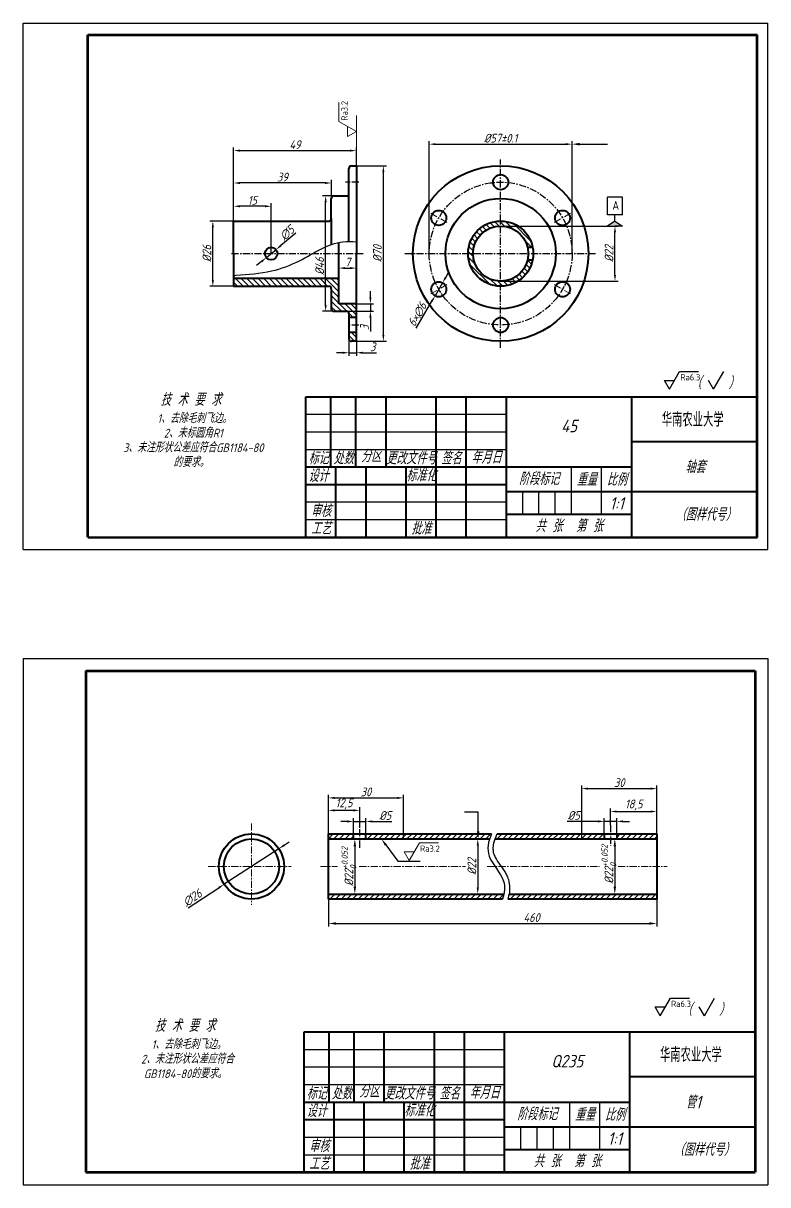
# Model space of a CAD drawing. Header units: millimetres. Extents: x 2231 to 3584, y 106 to 1044.
# Drawn here: x 3287.2 to 3584.2, y 105.6 to 569 of the extents above; entities that cross this region are included whole.
import ezdxf
from ezdxf import colors
from ezdxf.entities.mleader import LeaderData, LeaderLine
from ezdxf.math import Vec2, Vec3

# ---------------------------------------------------------------- set-up
doc = ezdxf.new("R2010")
doc.units = ezdxf.units.MM
doc.header["$LTSCALE"] = 0.3
doc.linetypes.add('CENTER', pattern=[50.8, 31.75, -6.35, 6.35, -6.35])
for name, color, linetype, lineweight in [('图形轮廓线', 7, 'Continuous', 40), ('图框线', 7, 'Continuous', 50), ('尺寸标注', 7, 'Continuous', 25), ('细实线', 7, 'Continuous', 25), ('细点画线', 7, 'CENTER', 25)]:
    doc.layers.add(name, color=color, linetype=linetype, lineweight=lineweight)
doc.styles.get("Standard").update_dxf_attribs({"font": 'gbeitc.shx', "bigfont": 'gbcbig.shx'})
doc.styles.add('数字样式', font='gbeitc.shx', dxfattribs={"height": 3.5, "bigfont": 'gbcbig.shx'})
doc.styles.add('文字样式', font='gbeitc.shx', dxfattribs={"bigfont": 'gbcbig.shx'})
doc.styles.add('样式 1', font='gbenor.shx', dxfattribs={"bigfont": 'gbcbig.shx'})
doc.dimstyles.new('ISO-25', dxfattribs={"dimtxt": 3.5, "dimasz": 2.5, "dimexe": 1.25, "dimexo": 0, "dimtad": 1, "dimtxsty": '数字样式', "dimcen": 2.5, "dimadec": 0, "dimazin": 0, "dimtfac": 1, "dimtmove": 0, "dimatfit": 3, "dimfxl": 1, "dimarcsym": 0})

# ---------------------------------------------------------------- blocks, each defined once
blk = doc.blocks.new('*D79')
at = {"layer": 'Defpoints', "color": 0, "lineweight": 15, "transparency": 16777216}
for p in [(3362.8, 490.05), (3371.07, 490.05), (3371.07, 464.05)]:
    blk.add_point(p, dxfattribs=at)
at = {"layer": '尺寸标注', "color": 0, "lineweight": -2, "transparency": 16777216}
for p, q in [((3371.07, 490.05), (3361.55, 490.05)), ((3362.8, 466.55), (3362.8, 487.55)), ((3371.07, 464.05), (3361.55, 464.05))]:
    blk.add_line(p, q, dxfattribs=at)
at = {"layer": '尺寸标注', "color": 0, "lineweight": 15, "transparency": 16777216}
for points in [[(3362.38, 487.55), (3363.22, 487.55), (3362.8, 490.05)], [(3362.38, 466.55), (3363.22, 466.55), (3362.8, 464.05)]]:
    blk.add_solid(points, dxfattribs=at)
at = {"layer": '尺寸标注', "color": 0, "transparency": 16777216, "insert": (3360.42, 477.05), "char_height": 3.5, "attachment_point": 5, "rotation": 90, "style": '数字样式'}
blk.add_mtext('%%C26', dxfattribs=at)
blk = doc.blocks.new('*D82')
at = {"layer": 'Defpoints', "color": 0, "lineweight": 15, "transparency": 16777216}
for p in [(3420.07, 518.14), (3420.07, 512.05), (3371.07, 490.67)]:
    blk.add_point(p, dxfattribs=at)
at = {"layer": '尺寸标注', "color": 0, "lineweight": -2, "transparency": 16777216}
for p, q in [((3371.07, 490.67), (3371.07, 519.39)), ((3420.07, 512.05), (3420.07, 519.39)), ((3373.57, 518.14), (3417.57, 518.14))]:
    blk.add_line(p, q, dxfattribs=at)
at = {"layer": '尺寸标注', "color": 0, "lineweight": 15, "transparency": 16777216}
for points in [[(3373.57, 518.55), (3373.57, 517.72), (3371.07, 518.14)], [(3417.57, 518.55), (3417.57, 517.72), (3420.07, 518.14)]]:
    blk.add_solid(points, dxfattribs=at)
at = {"layer": '尺寸标注', "color": 0, "transparency": 16777216, "insert": (3395.57, 520.51), "char_height": 3.5, "attachment_point": 5, "style": '数字样式'}
blk.add_mtext('49', dxfattribs=at)
blk = doc.blocks.new('*D80')
at = {"layer": 'Defpoints', "color": 0, "lineweight": 15, "transparency": 16777216}
for p in [(3371.07, 505.22), (3410.07, 499.05), (3371.07, 490.05)]:
    blk.add_point(p, dxfattribs=at)
at = {"layer": '尺寸标注', "color": 0, "lineweight": -2, "transparency": 16777216}
for p, q in [((3371.07, 490.05), (3371.07, 506.47)), ((3407.57, 505.22), (3373.57, 505.22)), ((3410.07, 499.05), (3410.07, 506.47))]:
    blk.add_line(p, q, dxfattribs=at)
at = {"layer": '尺寸标注', "color": 0, "lineweight": 15, "transparency": 16777216}
for points in [[(3373.57, 505.63), (3373.57, 504.8), (3371.07, 505.22)], [(3407.57, 505.63), (3407.57, 504.8), (3410.07, 505.22)]]:
    blk.add_solid(points, dxfattribs=at)
at = {"layer": '尺寸标注', "color": 0, "transparency": 16777216, "insert": (3390.57, 507.59), "char_height": 3.5, "attachment_point": 5, "style": '数字样式'}
blk.add_mtext('39', dxfattribs=at)
blk = doc.blocks.new('*U77')
at = {"layer": '图形轮廓线'}
blk.add_circle((0, 0), 3, dxfattribs=at)
blk = doc.blocks.new('*U78')
at = {"layer": '图形轮廓线', "color": 0, "linetype": 'ByBlock', "lineweight": -2, "transparency": 16777216}
for p, rotation in [((1945.18, 1619.51), 120), ((1973.68, 1619.51), 59.99999999999999), ((1930.93, 1594.83), 180), ((1945.18, 1570.15), 239.9999999999999), ((1973.68, 1570.15), 299.9999999999999)]:
    blk.add_blockref('*U77', p, dxfattribs=dict(at, rotation=rotation))
blk.add_blockref('*U77', (1987.93, 1594.83), dxfattribs=at)
blk = doc.blocks.new('*D83')
at = {"layer": 'Defpoints', "color": 0, "lineweight": 15, "transparency": 16777216}
for p in [(3420.07, 512.05), (3430.82, 512.05), (3420.07, 442.05)]:
    blk.add_point(p, dxfattribs=at)
at = {"layer": '尺寸标注', "color": 0, "lineweight": -2, "transparency": 16777216}
for p, q in [((3420.07, 512.05), (3432.07, 512.05)), ((3430.82, 444.55), (3430.82, 509.55)), ((3420.07, 442.05), (3432.07, 442.05))]:
    blk.add_line(p, q, dxfattribs=at)
at = {"layer": '尺寸标注', "color": 0, "lineweight": 15, "transparency": 16777216}
for points in [[(3430.41, 509.55), (3431.24, 509.55), (3430.82, 512.05)], [(3430.41, 444.55), (3431.24, 444.55), (3430.82, 442.05)]]:
    blk.add_solid(points, dxfattribs=at)
at = {"layer": '尺寸标注', "color": 0, "transparency": 16777216, "insert": (3428.45, 477.05), "char_height": 3.5, "attachment_point": 5, "rotation": 90, "style": '数字样式'}
blk.add_mtext('%%C70', dxfattribs=at)
blk = doc.blocks.new('*D84')
at = {"layer": 'Defpoints', "color": 0, "lineweight": 15, "transparency": 16777216}
for p in [(3407.8, 500.05), (3411.07, 500.05), (3411.07, 454.05)]:
    blk.add_point(p, dxfattribs=at)
at = {"layer": '尺寸标注', "color": 0, "lineweight": -2, "transparency": 16777216}
for p, q in [((3411.07, 500.05), (3406.55, 500.05)), ((3407.8, 456.55), (3407.8, 497.55)), ((3411.07, 454.05), (3406.55, 454.05))]:
    blk.add_line(p, q, dxfattribs=at)
at = {"layer": '尺寸标注', "color": 0, "lineweight": 15, "transparency": 16777216}
for points in [[(3407.38, 497.55), (3408.21, 497.55), (3407.8, 500.05)], [(3407.38, 456.55), (3408.21, 456.55), (3407.8, 454.05)]]:
    blk.add_solid(points, dxfattribs=at)
at = {"layer": '尺寸标注', "color": 0, "transparency": 16777216, "insert": (3405.42, 472.03), "char_height": 3.5, "attachment_point": 5, "rotation": 90, "style": '数字样式'}
blk.add_mtext('%%C46', dxfattribs=at)
blk = doc.blocks.new('*D85')
at = {"layer": 'Defpoints', "color": 0, "lineweight": 15, "transparency": 16777216}
for p in [(3454.44, 465.4), (3451.43, 460.2)]:
    blk.add_point(p, dxfattribs=at)
at = {"layer": '尺寸标注', "color": 0, "lineweight": -2, "transparency": 16777216}
for p, q in [((3455.69, 467.56), (3456.94, 469.73)), ((3454.44, 465.4), (3451.43, 460.2)), ((3443.96, 447.28), (3450.18, 458.04))]:
    blk.add_line(p, q, dxfattribs=at)
at = {"layer": '尺寸标注', "color": 0, "lineweight": 15, "transparency": 16777216}
for points in [[(3455.33, 467.77), (3456.05, 467.35), (3454.44, 465.4)], [(3449.82, 458.25), (3450.54, 457.83), (3451.43, 460.2)]]:
    blk.add_solid(points, dxfattribs=at)
at = {"layer": '尺寸标注', "color": 0, "transparency": 16777216, "insert": (3444.39, 452.77), "char_height": 3.5, "attachment_point": 5, "rotation": 59.9573, "style": '数字样式'}
blk.add_mtext('6×∅6', dxfattribs=at)
blk = doc.blocks.new('*D86')
at = {"layer": 'Defpoints', "color": 0, "lineweight": 15, "transparency": 16777216}
for p in [(3371.07, 495.93), (3371.07, 490.05), (3386.07, 477.05)]:
    blk.add_point(p, dxfattribs=at)
at = {"layer": '尺寸标注', "color": 0, "lineweight": -2, "transparency": 16777216}
for p, q in [((3371.07, 490.05), (3371.07, 497.18)), ((3383.57, 495.93), (3373.57, 495.93)), ((3386.07, 477.05), (3386.07, 497.18))]:
    blk.add_line(p, q, dxfattribs=at)
at = {"layer": '尺寸标注', "color": 0, "lineweight": 15, "transparency": 16777216}
for points in [[(3373.57, 496.35), (3373.57, 495.51), (3371.07, 495.93)], [(3383.57, 496.35), (3383.57, 495.51), (3386.07, 495.93)]]:
    blk.add_solid(points, dxfattribs=at)
at = {"layer": '尺寸标注', "color": 0, "transparency": 16777216, "insert": (3378.57, 498.31), "char_height": 3.5, "attachment_point": 5, "style": '数字样式'}
blk.add_mtext('15', dxfattribs=at)
blk = doc.blocks.new('*D87')
at = {"layer": 'Defpoints', "color": 0, "lineweight": 15, "transparency": 16777216}
for p in [(3388, 478.64), (3384.14, 475.46)]:
    blk.add_point(p, dxfattribs=at)
at = {"layer": '尺寸标注', "color": 0, "lineweight": -2, "transparency": 16777216}
for p, q in [((3395.97, 485.21), (3389.93, 480.23)), ((3384.14, 475.46), (3388, 478.64)), ((3382.21, 473.87), (3380.28, 472.28))]:
    blk.add_line(p, q, dxfattribs=at)
at = {"layer": '尺寸标注', "color": 0, "lineweight": 15, "transparency": 16777216}
for points in [[(3389.66, 480.55), (3390.19, 479.91), (3388, 478.64)], [(3381.94, 474.19), (3382.47, 473.55), (3384.14, 475.46)]]:
    blk.add_solid(points, dxfattribs=at)
at = {"layer": '尺寸标注', "color": 0, "transparency": 16777216, "insert": (3392.4, 485.35), "char_height": 3.5, "attachment_point": 5, "rotation": 39.4707, "style": '数字样式'}
blk.add_mtext('∅5', dxfattribs=at)
blk = doc.blocks.new('*D88')
at = {"layer": 'Defpoints', "color": 0, "lineweight": 15, "transparency": 16777216}
for p in [(3417.07, 443.05), (3420.07, 443.05), (3420.07, 437.49)]:
    blk.add_point(p, dxfattribs=at)
at = {"layer": '尺寸标注', "color": 0, "lineweight": -2, "transparency": 16777216}
for p, q in [((3417.07, 443.05), (3417.07, 436.24)), ((3420.07, 443.05), (3420.07, 436.24)), ((3414.57, 437.49), (3412.07, 437.49)), ((3417.07, 437.49), (3420.07, 437.49)), ((3422.57, 437.49), (3428.14, 437.49))]:
    blk.add_line(p, q, dxfattribs=at)
at = {"layer": '尺寸标注', "color": 0, "lineweight": 15, "transparency": 16777216}
for points in [[(3414.57, 437.91), (3414.57, 437.07), (3417.07, 437.49)], [(3422.57, 437.91), (3422.57, 437.07), (3420.07, 437.49)]]:
    blk.add_solid(points, dxfattribs=at)
at = {"layer": '尺寸标注', "color": 0, "transparency": 16777216, "insert": (3426.6, 439.86), "char_height": 3.5, "attachment_point": 5, "style": '数字样式'}
blk.add_mtext('3', dxfattribs=at)
blk = doc.blocks.new('*D81')
at = {"layer": 'Defpoints', "color": 0, "lineweight": 15, "transparency": 16777216}
for p in [(3420.07, 473.78), (3420.07, 471.26), (3413.07, 467.05)]:
    blk.add_point(p, dxfattribs=at)
at = {"layer": '尺寸标注', "color": 0, "lineweight": -2, "transparency": 16777216}
for p, q in [((3420.07, 473.78), (3420.07, 470.01)), ((3413.07, 467.05), (3413.07, 472.51)), ((3415.57, 471.26), (3417.57, 471.26))]:
    blk.add_line(p, q, dxfattribs=at)
at = {"layer": '尺寸标注', "color": 0, "lineweight": 15, "transparency": 16777216}
for points in [[(3415.57, 471.68), (3415.57, 470.84), (3413.07, 471.26)], [(3417.57, 471.68), (3417.57, 470.84), (3420.07, 471.26)]]:
    blk.add_solid(points, dxfattribs=at)
at = {"layer": '尺寸标注', "color": 0, "transparency": 16777216, "insert": (3416.57, 473.64), "char_height": 3.5, "attachment_point": 5, "style": '数字样式'}
blk.add_mtext('7', dxfattribs=at)
blk = doc.blocks.new('*D89')
at = {"layer": 'Defpoints', "color": 0, "lineweight": 15, "transparency": 16777216}
for p in [(3420.07, 457.05), (3416.07, 454.05), (3425.66, 454.05)]:
    blk.add_point(p, dxfattribs=at)
at = {"layer": '尺寸标注', "color": 0, "lineweight": -2, "transparency": 16777216}
for p, q in [((3425.66, 459.55), (3425.66, 462.05)), ((3420.07, 457.05), (3426.91, 457.05)), ((3425.66, 457.05), (3425.66, 454.05)), ((3416.07, 454.05), (3426.91, 454.05)), ((3425.66, 451.55), (3425.66, 445.98))]:
    blk.add_line(p, q, dxfattribs=at)
at = {"layer": '尺寸标注', "color": 0, "lineweight": 15, "transparency": 16777216}
for points in [[(3425.24, 459.55), (3426.07, 459.55), (3425.66, 457.05)], [(3425.24, 451.55), (3426.07, 451.55), (3425.66, 454.05)]]:
    blk.add_solid(points, dxfattribs=at)
at = {"layer": '尺寸标注', "color": 0, "transparency": 16777216, "insert": (3423.28, 447.51), "char_height": 3.5, "attachment_point": 5, "rotation": 90, "style": '数字样式'}
blk.add_mtext('3', dxfattribs=at)
blk = doc.blocks.new('*D113')
at = {"layer": 'Defpoints', "color": 0, "lineweight": 15, "transparency": 16777216}
for p in [(3477.61, 488.05), (3523.21, 488.05), (3477.61, 466.05)]:
    blk.add_point(p, dxfattribs=at)
at = {"layer": '尺寸标注', "color": 0, "lineweight": -2, "transparency": 16777216}
for p, q in [((3477.61, 488.05), (3524.46, 488.05)), ((3523.21, 468.55), (3523.21, 485.55)), ((3477.61, 466.05), (3524.46, 466.05))]:
    blk.add_line(p, q, dxfattribs=at)
at = {"layer": '尺寸标注', "color": 0, "lineweight": 15, "transparency": 16777216}
for points in [[(3522.8, 485.55), (3523.63, 485.55), (3523.21, 488.05)], [(3522.8, 468.55), (3523.63, 468.55), (3523.21, 466.05)]]:
    blk.add_solid(points, dxfattribs=at)
at = {"layer": '尺寸标注', "color": 0, "transparency": 16777216, "insert": (3520.84, 477.05), "char_height": 3.5, "attachment_point": 5, "rotation": 90, "style": '数字样式'}
blk.add_mtext('%%C22', dxfattribs=at)
blk = doc.blocks.new('*D114')
at = {"layer": 'Defpoints', "color": 0, "lineweight": 15, "transparency": 16777216}
for p in [(3506.11, 520.71), (3449.11, 477.05), (3506.11, 477.05)]:
    blk.add_point(p, dxfattribs=at)
at = {"layer": '尺寸标注', "color": 0, "lineweight": -2, "transparency": 16777216}
for p, q in [((3449.11, 477.05), (3449.11, 521.96)), ((3451.61, 520.71), (3503.61, 520.71)), ((3506.11, 477.05), (3506.11, 521.96))]:
    blk.add_line(p, q, dxfattribs=at)
at = {"layer": '尺寸标注', "color": 0, "lineweight": 15, "transparency": 16777216}
for points in [[(3451.61, 521.12), (3451.61, 520.29), (3449.11, 520.71)], [(3503.61, 521.12), (3503.61, 520.29), (3506.11, 520.71)]]:
    blk.add_solid(points, dxfattribs=at)
at = {"layer": '尺寸标注', "color": 0, "transparency": 16777216, "insert": (3477.61, 523.08), "char_height": 3.5, "attachment_point": 5, "style": '数字样式'}
blk.add_mtext('%%C57%%P0.1', dxfattribs=at)
blk = doc.blocks.new('*D125')
at = {"layer": 'Defpoints', "color": 0, "lineweight": 15, "transparency": 16777216}
for p in [(3389.11, 239.63), (3367.32, 225.44)]:
    blk.add_point(p, dxfattribs=at)
at = {"layer": '尺寸标注', "color": 0, "lineweight": -2, "transparency": 16777216}
for p, q in [((3391.21, 240.99), (3393.3, 242.36)), ((3389.11, 239.63), (3367.32, 225.44)), ((3352.93, 216.07), (3365.23, 224.08))]:
    blk.add_line(p, q, dxfattribs=at)
at = {"layer": '尺寸标注', "color": 0, "lineweight": 15, "transparency": 16777216}
for points in [[(3390.98, 241.34), (3391.44, 240.64), (3389.11, 239.63)], [(3365, 224.43), (3365.46, 223.73), (3367.32, 225.44)]]:
    blk.add_solid(points, dxfattribs=at)
at = {"layer": '尺寸标注', "color": 0, "transparency": 16777216, "insert": (3354.64, 220.02), "char_height": 3.5, "attachment_point": 5, "rotation": 33.0647, "style": '数字样式'}
blk.add_mtext('∅26', dxfattribs=at)
blk = doc.blocks.new('*D126')
at = {"layer": 'Defpoints', "color": 0, "lineweight": 15, "transparency": 16777216}
for p in [(3438.88, 259.89), (3408.88, 243.53), (3438.88, 243.53)]:
    blk.add_point(p, dxfattribs=at)
at = {"layer": '尺寸标注', "color": 0, "lineweight": -2, "transparency": 16777216}
for p, q in [((3408.88, 243.53), (3408.88, 261.14)), ((3411.38, 259.89), (3436.38, 259.89)), ((3438.88, 243.53), (3438.88, 261.14))]:
    blk.add_line(p, q, dxfattribs=at)
at = {"layer": '尺寸标注', "color": 0, "lineweight": 15, "transparency": 16777216}
for points in [[(3411.38, 260.31), (3411.38, 259.48), (3408.88, 259.89)], [(3436.38, 260.31), (3436.38, 259.48), (3438.88, 259.89)]]:
    blk.add_solid(points, dxfattribs=at)
at = {"layer": '尺寸标注', "color": 0, "transparency": 16777216, "insert": (3423.88, 262.27), "char_height": 3.5, "attachment_point": 5, "style": '数字样式'}
blk.add_mtext('30', dxfattribs=at)
blk = doc.blocks.new('*D127')
at = {"layer": 'Defpoints', "color": 0, "lineweight": 15, "transparency": 16777216}
for p in [(3539.95, 263.61), (3509.95, 243.53), (3539.95, 243.53)]:
    blk.add_point(p, dxfattribs=at)
at = {"layer": '尺寸标注', "color": 0, "lineweight": -2, "transparency": 16777216}
for p, q in [((3509.95, 243.53), (3509.95, 264.86)), ((3539.95, 243.53), (3539.95, 264.86)), ((3512.45, 263.61), (3537.45, 263.61))]:
    blk.add_line(p, q, dxfattribs=at)
at = {"layer": '尺寸标注', "color": 0, "lineweight": 15, "transparency": 16777216}
for points in [[(3512.45, 264.03), (3512.45, 263.19), (3509.95, 263.61)], [(3537.45, 264.03), (3537.45, 263.19), (3539.95, 263.61)]]:
    blk.add_solid(points, dxfattribs=at)
at = {"layer": '尺寸标注', "color": 0, "transparency": 16777216, "insert": (3524.95, 265.99), "char_height": 3.5, "attachment_point": 5, "style": '数字样式'}
blk.add_mtext('30', dxfattribs=at)
blk = doc.blocks.new('*D124')
at = {"layer": 'Defpoints', "color": 0, "lineweight": 15, "transparency": 16777216}
for p in [(3457.26, 243.53), (3457.26, 221.53), (3468.49, 221.53)]:
    blk.add_point(p, dxfattribs=at)
at = {"layer": '尺寸标注', "color": 0, "lineweight": -2, "transparency": 16777216}
for p, q in [((3457.26, 243.53), (3469.74, 243.53)), ((3468.49, 241.03), (3468.49, 224.03)), ((3457.26, 221.53), (3469.74, 221.53))]:
    blk.add_line(p, q, dxfattribs=at)
at = {"layer": '尺寸标注', "color": 0, "lineweight": 15, "transparency": 16777216}
for points in [[(3468.08, 241.03), (3468.91, 241.03), (3468.49, 243.53)], [(3468.08, 224.03), (3468.91, 224.03), (3468.49, 221.53)]]:
    blk.add_solid(points, dxfattribs=at)
at = {"layer": '尺寸标注', "color": 0, "transparency": 16777216, "insert": (3466.12, 232.53), "char_height": 3.5, "attachment_point": 5, "rotation": 90, "style": '数字样式'}
blk.add_mtext('%%C22', dxfattribs=at)
blk = doc.blocks.new('*D128')
at = {"layer": 'Defpoints', "color": 0, "lineweight": 15, "transparency": 16777216}
for p in [(3408.88, 254.91), (3421.38, 248.53), (3408.88, 245.53)]:
    blk.add_point(p, dxfattribs=at)
at = {"layer": '尺寸标注', "color": 0, "lineweight": -2, "transparency": 16777216}
for p, q in [((3408.88, 245.53), (3408.88, 256.16)), ((3418.88, 254.91), (3411.38, 254.91)), ((3421.38, 248.53), (3421.38, 256.16))]:
    blk.add_line(p, q, dxfattribs=at)
at = {"layer": '尺寸标注', "color": 0, "lineweight": 15, "transparency": 16777216}
for points in [[(3411.38, 255.33), (3411.38, 254.49), (3408.88, 254.91)], [(3418.88, 255.33), (3418.88, 254.49), (3421.38, 254.91)]]:
    blk.add_solid(points, dxfattribs=at)
at = {"layer": '尺寸标注', "color": 0, "transparency": 16777216, "insert": (3415.13, 257.5), "char_height": 3.5, "attachment_point": 5, "style": '数字样式'}
blk.add_mtext('12,5', dxfattribs=at)
blk = doc.blocks.new('*D129')
at = {"layer": 'Defpoints', "color": 0, "lineweight": 15, "transparency": 16777216}
for p in [(3539.95, 254.46), (3521.45, 249.07), (3539.95, 245.53)]:
    blk.add_point(p, dxfattribs=at)
at = {"layer": '尺寸标注', "color": 0, "lineweight": -2, "transparency": 16777216}
for p, q in [((3521.45, 249.07), (3521.45, 255.71)), ((3539.95, 245.53), (3539.95, 255.71)), ((3523.95, 254.46), (3537.45, 254.46))]:
    blk.add_line(p, q, dxfattribs=at)
at = {"layer": '尺寸标注', "color": 0, "lineweight": 15, "transparency": 16777216}
for points in [[(3523.95, 254.88), (3523.95, 254.04), (3521.45, 254.46)], [(3537.45, 254.88), (3537.45, 254.04), (3539.95, 254.46)]]:
    blk.add_solid(points, dxfattribs=at)
at = {"layer": '尺寸标注', "color": 0, "transparency": 16777216, "insert": (3530.7, 257.06), "char_height": 3.5, "attachment_point": 5, "style": '数字样式'}
blk.add_mtext('18,5', dxfattribs=at)
blk = doc.blocks.new('*D130')
at = {"layer": 'Defpoints', "color": 0, "lineweight": 15, "transparency": 16777216}
for p in [(3523.95, 250.53), (3518.95, 245.53), (3523.95, 245.53)]:
    blk.add_point(p, dxfattribs=at)
at = {"layer": '尺寸标注', "color": 0, "lineweight": -2, "transparency": 16777216}
for p, q in [((3516.45, 250.53), (3504.12, 250.53)), ((3518.95, 245.53), (3518.95, 251.78)), ((3523.95, 250.53), (3518.95, 250.53)), ((3523.95, 245.53), (3523.95, 251.78)), ((3526.45, 250.53), (3528.95, 250.53))]:
    blk.add_line(p, q, dxfattribs=at)
at = {"layer": '尺寸标注', "color": 0, "lineweight": 15, "transparency": 16777216}
for points in [[(3516.45, 250.95), (3516.45, 250.11), (3518.95, 250.53)], [(3526.45, 250.95), (3526.45, 250.11), (3523.95, 250.53)]]:
    blk.add_solid(points, dxfattribs=at)
at = {"layer": '尺寸标注', "color": 0, "transparency": 16777216, "insert": (3506.78, 252.91), "char_height": 3.5, "attachment_point": 5, "style": '数字样式'}
blk.add_mtext('%%C5', dxfattribs=at)
blk = doc.blocks.new('*D131')
at = {"layer": 'Defpoints', "color": 0, "lineweight": 15, "transparency": 16777216}
for p in [(3423.88, 250.5), (3418.88, 245.53), (3423.88, 245.53)]:
    blk.add_point(p, dxfattribs=at)
at = {"layer": '尺寸标注', "color": 0, "lineweight": -2, "transparency": 16777216}
for p, q in [((3416.38, 250.5), (3413.88, 250.5)), ((3418.88, 245.53), (3418.88, 251.75)), ((3418.88, 250.5), (3423.88, 250.5)), ((3423.88, 245.53), (3423.88, 251.75)), ((3426.38, 250.5), (3434.22, 250.5))]:
    blk.add_line(p, q, dxfattribs=at)
at = {"layer": '尺寸标注', "color": 0, "lineweight": 15, "transparency": 16777216}
for points in [[(3416.38, 250.92), (3416.38, 250.08), (3418.88, 250.5)], [(3426.38, 250.92), (3426.38, 250.08), (3423.88, 250.5)]]:
    blk.add_solid(points, dxfattribs=at)
at = {"layer": '尺寸标注', "color": 0, "transparency": 16777216, "insert": (3431.55, 252.88), "char_height": 3.5, "attachment_point": 5, "style": '数字样式'}
blk.add_mtext('%%C5', dxfattribs=at)
blk = doc.blocks.new('Ra3.2')
at = {"layer": '细实线', "lineweight": 15, "ltscale": 0.3}
for p, q in [((0, 0), (4.04, 7)), ((4.04, 7), (11.62, 7)), ((2.02, 3.5), (-2.02, 3.5)), ((-2.02, 3.5), (0, 0))]:
    blk.add_line(p, q, dxfattribs=at)
at = {"layer": '细实线', "lineweight": 15, "ltscale": 0.3, "style": '样式 1'}
blk.add_text('Ra3.2', height=2.5, dxfattribs=at).set_placement((4.35, 3.5))

msp = doc.modelspace()

# ---------------------------------------------------------------- hatches: boundary and pattern name
at = {"layer": '细实线'}
h = msp.add_hatch(dxfattribs=at)
h.set_pattern_fill('ANSI31', color=256, scale=0.5, angle=90)
h.set_pattern_definition([(135, (5072.4478, -1482.3782), (-1.122532, -1.122532), [])])
h.paths.add_polyline_path([(3464.61499, 477.04987), (3466.61499, 477.04987, -0.414213562), (3477.61499, 488.04987), (3477.61499, 490.04987, 0.414213562)])
h.paths.add_polyline_path([(3477.61499, 490.04987), (3477.61499, 488.04987, -0.348547257), (3488.32713, 479.54987), (3490.37234, 479.54987, 0.358605792)])
h.paths.add_polyline_path([(3477.61499, 466.04987), (3477.61499, 464.04987, 0.358605792), (3490.37234, 474.54987), (3488.32713, 474.54987, -0.348547257)])
h.paths.add_polyline_path([(3466.61499, 477.04987), (3464.61499, 477.04987, 0.414213562), (3477.61499, 464.04987), (3477.61499, 466.04987, -0.414213562)])
at = {"layer": '细实线', "ltscale": 0.3}
h = msp.add_hatch(color=256, dxfattribs=at)
h.dxf.hatch_style = 1
h.paths.add_polyline_path([(3520.21413, 488.04987), (3523.21413, 488.04987), (3526.21413, 488.04987), (3523.21413, 490.04987)])
at = {"layer": '细实线'}
h = msp.add_hatch(dxfattribs=at)
h.set_pattern_fill('ANSI31', color=256, scale=0.5, angle=90)
h.set_pattern_definition([(135, (3998.9994, -3004.561), (-1.122532, -1.122532), [])])
h.paths.add_polyline_path([(3409.06565, 464.04987, -0.414213562), (3410.06565, 463.04987), (3410.06565, 455.04987, 0.414213562), (3411.06565, 454.04987), (3416.06565, 454.04987, -0.414213562), (3417.06565, 453.04987), (3417.06565, 451.54987), (3420.06565, 451.54987), (3420.06565, 457.04987), (3413.06565, 457.04987), (3413.06565, 467.04987), (3371.06565, 467.04987), (3371.06565, 464.04987)])
h.paths.add_polyline_path([(3417.06565, 443.04987, 0.414213562), (3418.06565, 442.04987), (3420.06565, 442.04987), (3420.06565, 445.54987), (3417.06565, 445.54987)])
h = msp.add_hatch(dxfattribs=at)
h.set_pattern_fill('ANSI31', color=256, scale=0.5)
h.set_pattern_definition([(45, (3306.576, 121.0833), (-1.122532, 1.122532), [])])
h.paths.add_polyline_path([(3418.88362, 245.53447), (3408.88362, 245.53447), (3408.88362, 243.53447), (3418.88362, 243.53447)])
edge = h.paths.add_edge_path()
edge.add_spline(control_points=[(3473.20952, 243.53447), (3473.42364, 244.19696), (3473.6839, 244.86389), (3473.98203, 245.53447)], knot_values=[9.734276072, 9.734276072, 9.734276072, 9.734276072, 11.854784997, 11.854784997, 11.854784997, 11.854784997], degree=3, periodic=0)
edge.add_line((3473.98203, 245.53447), (3423.88362, 245.53447))
edge.add_line((3423.88362, 245.53447), (3423.88362, 243.53447))
edge.add_line((3423.88362, 243.53447), (3473.20952, 243.53447))
edge = h.paths.add_edge_path()
edge.add_spline(control_points=[(3478.37838, 219.53447), (3478.60136, 220.20635), (3478.78646, 220.87345), (3478.92334, 221.53447)], knot_values=[36.452013476, 36.452013476, 36.452013476, 36.452013476, 38.517902938, 38.517902938, 38.517902938, 38.517902938], degree=3, periodic=0)
edge.add_line((3478.92334, 221.53447), (3408.88362, 221.53447))
edge.add_line((3408.88362, 221.53447), (3408.88362, 219.53447))
edge.add_line((3408.88362, 219.53447), (3478.37838, 219.53447))
edge = h.paths.add_edge_path()
edge.add_line((3509.94529, 245.53447), (3476.18937, 245.53447))
edge.add_spline(control_points=[(3476.18937, 245.53447), (3476.13209, 245.41746), (3476.07609, 245.30085), (3475.75717, 244.6234), (3475.52406, 244.07252), (3475.32588, 243.53447)], knot_values=[8.809822688, 8.809822688, 8.809822688, 8.809822688, 9.205787779, 9.205787779, 11.118972525, 11.118972525, 11.118972525, 11.118972525], degree=3, periodic=0)
edge.add_line((3475.32588, 243.53447), (3509.94529, 243.53447))
edge.add_line((3509.94529, 243.53447), (3509.94529, 245.53447))
edge = h.paths.add_edge_path()
edge.add_line((3539.94529, 221.53447), (3480.96057, 221.53447))
edge.add_spline(control_points=[(3480.96057, 221.53447), (3480.91125, 221.26204), (3480.85481, 220.99076), (3480.69965, 220.3229), (3480.59354, 219.92756), (3480.47577, 219.53447)], knot_values=[36.080583354, 36.080583354, 36.080583354, 36.080583354, 36.827628928, 36.827628928, 37.928205081, 37.928205081, 37.928205081, 37.928205081], degree=3, periodic=0)
edge.add_line((3480.47577, 219.53447), (3539.94529, 219.53447))
edge.add_line((3539.94529, 219.53447), (3539.94529, 221.53447))
h.paths.add_polyline_path([(3539.94529, 245.53447), (3523.94529, 245.53447), (3523.94529, 243.53447), (3539.94529, 243.53447)])
h.paths.add_polyline_path([(3518.94529, 245.53447), (3509.94529, 245.53447), (3509.94529, 243.53447), (3518.94529, 243.53447)])

# ---------------------------------------------------------------- linework, layer by layer
at = {"layer": '图形轮廓线', "ltscale": 0.3}
for p, q in [((3417.06565, 481.87439), (3417.06565, 511.04987)), ((3418.06565, 512.04987), (3420.06565, 512.04987)), ((3420.06565, 512.04987), (3420.06565, 477.04987)), ((3410.06565, 491.04987), (3410.06565, 499.04987)), ((3411.06565, 500.04987), (3416.06565, 500.04987)), ((3371.06565, 477.04987), (3371.06565, 490.04987)), ((3371.06565, 490.04987), (3409.06565, 490.04987)), ((3410.06565, 491.04987), (3410.06565, 480.69493)), ((3413.06565, 457.04987), (3413.06565, 481.53784)), ((3488.32713, 479.54987), (3490.37234, 479.54987)), ((3371.06565, 477.04987), (3371.06565, 464.04987)), ((3420.06565, 442.04987), (3420.06565, 477.04987)), ((3488.32713, 474.54987), (3490.37234, 474.54987)), ((3413.06565, 467.04987), (3371.06565, 467.04987)), ((3371.06565, 464.04987), (3409.06565, 464.04987)), ((3410.06565, 463.04987), (3410.06565, 455.04987)), ((3420.06565, 457.04987), (3413.06565, 457.04987)), ((3411.06565, 454.04987), (3416.06565, 454.04987)), ((3417.06565, 453.04987), (3417.06565, 443.04987)), ((3420.06565, 451.54987), (3417.06565, 451.54987)), ((3420.06565, 445.54987), (3417.06565, 445.54987)), ((3420.06565, 442.04987), (3418.06565, 442.04987)), ((3399.898, 363.95541), (3399.898, 419.95541)), ((3399.898, 419.95541), (3579.898, 419.95541)), ((3409.898, 391.95541), (3409.898, 419.95541)), ((3419.898, 391.95541), (3419.898, 419.95541)), ((3431.898, 391.95541), (3431.898, 419.95541)), ((3451.898, 363.95541), (3451.898, 419.95541)), ((3463.898, 363.95541), (3463.898, 419.95541)), ((3479.898, 363.95541), (3479.898, 419.95541)), ((3529.898, 363.95541), (3529.898, 419.95541)), ((3579.898, 401.95541), (3529.898, 401.95541)), ((3399.898, 391.95541), (3529.898, 391.95541)), ((3411.898, 363.95541), (3411.898, 391.95541)), ((3423.898, 363.95541), (3423.898, 391.95541)), ((3439.898, 363.95541), (3439.898, 391.95541)), ((3399.898, 384.95541), (3479.898, 384.95541)), ((3579.898, 381.95541), (3479.898, 381.95541)), ((3529.898, 372.95541), (3479.898, 372.95541)), ((3408.88362, 219.53447), (3408.88362, 245.53447)), ((3408.88362, 245.53447), (3473.98203, 245.53447)), ((3408.88362, 243.53447), (3473.20952, 243.53447)), ((3408.88362, 243.53447), (3420.68972, 243.53447)), ((3418.88362, 243.53447), (3418.88362, 245.53447)), ((3423.88362, 243.53447), (3423.88362, 245.53447)), ((3475.32588, 243.53447), (3539.94529, 243.53447)), ((3476.18937, 245.53447), (3539.94529, 245.53447)), ((3509.94529, 243.53447), (3524.39992, 243.53447)), ((3518.94529, 245.53447), (3518.94529, 243.53447)), ((3523.94529, 245.53447), (3523.94529, 243.53447)), ((3539.94529, 245.53447), (3539.94529, 219.53447)), ((3408.88362, 221.53447), (3478.92334, 221.53447)), ((3408.88362, 221.53447), (3420.68972, 221.53447)), ((3478.37838, 219.53447), (3408.88362, 219.53447)), ((3539.94529, 219.53447), (3480.47577, 219.53447)), ((3480.96057, 221.53447), (3539.94529, 221.53447)), ((3509.94529, 221.53447), (3524.39992, 221.53447)), ((3399.16523, 110.5539), (3399.16523, 166.5539)), ((3399.16523, 166.5539), (3579.16523, 166.5539)), ((3409.16523, 138.5539), (3409.16523, 166.5539)), ((3419.16523, 138.5539), (3419.16523, 166.5539)), ((3431.16523, 138.5539), (3431.16523, 166.5539)), ((3451.16523, 110.5539), (3451.16523, 166.5539)), ((3463.16523, 110.5539), (3463.16523, 166.5539)), ((3479.16523, 110.5539), (3479.16523, 166.5539)), ((3529.16523, 110.5539), (3529.16523, 166.5539)), ((3579.16523, 148.5539), (3529.16523, 148.5539)), ((3399.16523, 138.5539), (3529.16523, 138.5539)), ((3411.16523, 110.5539), (3411.16523, 138.5539)), ((3423.16523, 110.5539), (3423.16523, 138.5539)), ((3439.16523, 110.5539), (3439.16523, 138.5539)), ((3399.16523, 131.5539), (3479.16523, 131.5539)), ((3579.16523, 128.5539), (3479.16523, 128.5539)), ((3529.16523, 119.5539), (3479.16523, 119.5539))]:
    msp.add_line(p, q, dxfattribs=at)
for centre, radius in [((3477.61499, 477.04987), 35), ((3477.61499, 477.04987), 22), ((3477.61499, 477.04987), 13), ((3477.61499, 477.04987), 11), ((3386.06565, 477.04987), 2.5), ((3378.21963, 232.53447), 13), ((3378.21963, 232.53447), 11)]:
    msp.add_circle(centre, radius, dxfattribs=at)
for centre, start, end in [((3418.06565, 511.04987), 90, 180), ((3416.06565, 501.04987), 270, 0), ((3411.06565, 499.04987), 90, 180), ((3409.06565, 491.04987), 270, 0), ((3409.06565, 463.04987), 0, 90), ((3411.06565, 455.04987), 180, 270), ((3416.06565, 453.04987), 0, 90), ((3418.06565, 443.04987), 180, 270)]:
    msp.add_arc(centre, 1, start, end, dxfattribs=at)
at = {"layer": '图框线', "ltscale": 0.3}
for p, q in [((3312.898, 363.95504), (3312.898, 564.38606)), ((3312.898, 564.38606), (3579.898, 564.38606)), ((3579.898, 363.81834), (3579.898, 564.38606)), ((3312.898, 363.95504), (3579.898, 363.81834)), ((3312.16523, 310.5539), (3579.16523, 310.5539)), ((3312.16523, 310.5539), (3312.16523, 110.5539)), ((3579.16523, 310.5539), (3579.16523, 110.5539)), ((3312.16523, 110.5539), (3579.16523, 110.5539))]:
    msp.add_line(p, q, dxfattribs=at)
at = {"layer": '尺寸标注', "ltscale": 0.3}
for p, q in [((3287.16523, 358.95541), (3287.16523, 568.95541)), ((3287.16523, 568.95541), (3584.16523, 568.95541)), ((3584.16523, 358.95541), (3584.16523, 568.95541)), ((3287.16523, 358.95541), (3584.16523, 358.95541)), ((3287.16523, 315.5539), (3584.16523, 315.5539)), ((3287.16523, 315.5539), (3287.16523, 105.5539)), ((3584.16523, 315.5539), (3584.16523, 105.5539)), ((3287.16523, 105.5539), (3584.16523, 105.5539))]:
    msp.add_line(p, q, dxfattribs=at)
at = {"layer": '尺寸标注'}
for p, q in [((3509.94529, 243.53447), (3509.94529, 248.36426)), ((3419.43972, 240.53447), (3419.43972, 224.53447)), ((3523.14992, 240.53447), (3523.14992, 224.53447)), ((3408.88362, 219.53447), (3408.88362, 208.54933)), ((3539.94529, 219.53447), (3539.94529, 208.54933)), ((3411.88362, 209.79933), (3536.94529, 209.79933))]:
    msp.add_line(p, q, dxfattribs=at)
for points in [[(3418.93972, 240.53447), (3419.93972, 240.53447), (3419.43972, 243.53447)], [(3522.64992, 240.53447), (3523.64992, 240.53447), (3523.14992, 243.53447)], [(3418.93972, 224.53447), (3419.93972, 224.53447), (3419.43972, 221.53447)], [(3522.64992, 224.53447), (3523.64992, 224.53447), (3523.14992, 221.53447)], [(3411.88362, 210.29933), (3411.88362, 209.29933), (3408.88362, 209.79933)], [(3536.94529, 210.29933), (3536.94529, 209.29933), (3539.94529, 209.79933)]]:
    msp.add_solid(points, dxfattribs=at)
at = {"layer": '细实线', "lineweight": 15, "ltscale": 0.3}
msp.add_line((3420.06565, 519.38584), (3420.06565, 532.1679), dxfattribs=at)
at = {"layer": '细实线', "ltscale": 0.3}
for p, q in [((3520.21413, 492.54987), (3520.21413, 499.54987)), ((3526.21413, 499.54987), (3520.21413, 499.54987)), ((3526.21413, 492.54987), (3526.21413, 499.54987)), ((3526.21413, 492.54987), (3520.21413, 492.54987)), ((3523.21413, 490.04987), (3523.21413, 492.54987)), ((3523.21413, 490.04987), (3520.21413, 488.04987)), ((3520.21413, 488.04987), (3523.21413, 488.04987)), ((3523.21413, 490.04987), (3526.21413, 488.04987)), ((3526.21413, 488.04987), (3523.21413, 488.04987))]:
    msp.add_line(p, q, dxfattribs=at)
at = {"layer": '细实线'}
for p, q in [((3542.94293, 426.46138), (3546.98438, 426.46138)), ((3544.96366, 422.96138), (3542.94293, 426.46138)), ((3544.96366, 422.96138), (3549.00511, 429.96138)), ((3549.00511, 429.96138), (3556.59374, 429.96138)), ((3562.56664, 422.96138), (3560.54591, 426.46138)), ((3562.56664, 422.96138), (3566.60809, 429.96138)), ((3399.898, 412.95541), (3479.898, 412.95541)), ((3399.898, 405.95541), (3479.898, 405.95541)), ((3399.898, 398.95541), (3479.898, 398.95541)), ((3505.898, 372.95541), (3505.898, 391.95541)), ((3517.898, 372.95541), (3517.898, 391.95541)), ((3486.398, 372.95541), (3486.398, 381.95541)), ((3492.898, 372.95541), (3492.898, 381.95541)), ((3499.398, 372.95541), (3499.398, 381.95541)), ((3399.898, 377.95541), (3479.898, 377.95541)), ((3399.898, 370.95541), (3479.898, 370.95541)), ((3539.25704, 176.4867), (3543.29849, 176.4867)), ((3541.27777, 172.9867), (3539.25704, 176.4867)), ((3541.27777, 172.9867), (3545.31922, 179.9867)), ((3545.31922, 179.9867), (3552.90785, 179.9867)), ((3558.88075, 172.9867), (3556.86002, 176.4867)), ((3558.88075, 172.9867), (3562.9222, 179.9867)), ((3399.16523, 159.5539), (3479.16523, 159.5539)), ((3399.16523, 152.5539), (3479.16523, 152.5539)), ((3399.16523, 145.5539), (3479.16523, 145.5539)), ((3505.16523, 119.5539), (3505.16523, 138.5539)), ((3517.16523, 119.5539), (3517.16523, 138.5539)), ((3485.66523, 119.5539), (3485.66523, 128.5539)), ((3492.16523, 119.5539), (3492.16523, 128.5539)), ((3498.66523, 119.5539), (3498.66523, 128.5539)), ((3399.16523, 124.5539), (3479.16523, 124.5539)), ((3399.16523, 117.5539), (3479.16523, 117.5539))]:
    msp.add_line(p, q, dxfattribs=at)
at = {"layer": '细实线', "ltscale": 0.3}
msp.add_lwpolyline([(3509.11499, 520.70571), (3520.24695, 520.70571)], dxfattribs=at)
at = {"layer": '细实线'}
for points, knots in [([(3371.06565, 468.34071), (3371.39898, 468.36412), (3371.73231, 468.38753), (3372.06565, 468.41094), (3376.84983, 468.74695), (3385.57551, 469.35979), (3399.6849, 474.5687), (3410.05109, 482.29095), (3418.25753, 481.87832), (3420.06565, 481.78741)], [-0.995528256, -0.995528256, -0.995528256, -0.995528256, 0, 0, 0, 14.288378245, 26.059964574, 45.045607854, 50.410820751, 50.410820751, 50.410820751, 50.410820751]), ([(3473.98203, 245.53447), (3472.61064, 242.4499), (3471.37408, 235.92398), (3479.96796, 228.03859), (3479.20059, 222.01197), (3478.37838, 219.53447)], [9.734276072, 9.734276072, 9.734276072, 9.734276072, 19.488334927, 30.900112049, 38.517902938, 38.517902938, 38.517902938, 38.517902938]), ([(3476.18937, 245.53447), (3476.13209, 245.41746), (3476.07609, 245.30085), (3475.46833, 244.00982), (3475.05158, 242.88057), (3474.61146, 240.97671), (3474.5236, 240.1786), (3474.56605, 238.8771), (3474.64041, 238.354), (3474.85946, 237.53182), (3474.96217, 237.23224), (3475.22698, 236.60376), (3475.38809, 236.27677), (3476.05815, 235.05882), (3476.71094, 234.11265), (3478.10683, 232.12088), (3478.84952, 231.07507), (3479.78824, 229.43417), (3480.05927, 228.90888), (3480.4411, 228.01984), (3480.57344, 227.67121), (3481.03733, 226.21301), (3481.1902, 225.09275), (3481.19066, 222.88252), (3481.04093, 221.79188), (3480.69965, 220.3229), (3480.59354, 219.92756), (3480.47577, 219.53447)], [8.809822688, 8.809822688, 8.809822688, 8.809822688, 9.205787779, 9.205787779, 13.210388738, 13.210388738, 16.388476741, 16.388476741, 18.656423571, 18.656423571, 20.000472388, 20.000472388, 21.344521205, 21.344521205, 24.854463806, 24.854463806, 28.364406408, 28.364406408, 29.933096539, 29.933096539, 30.901019449, 30.901019449, 33.864324189, 33.864324189, 36.827628928, 36.827628928, 37.928205081, 37.928205081, 37.928205081, 37.928205081])]:
    msp.add_open_spline(points, degree=3, knots=knots, dxfattribs=at)
at = {"layer": '细实线', "ltscale": 0.3}
msp.add_solid([(3509.11499, 520.20571), (3506.11499, 520.70571), (3509.11499, 521.20571)], dxfattribs=at)
at = {"layer": '细点画线', "ltscale": 0.3}
for p, q in [((3477.61499, 439.44799), (3477.61499, 514.65176)), ((3421.04513, 505.54987), (3415.71591, 505.54987)), ((3370.23714, 477.04987), (3422.83221, 477.04987)), ((3439.45246, 477.04987), (3515.77751, 477.04987)), ((3421.04513, 448.54987), (3416.58049, 448.54987)), ((3421.38362, 240.00172), (3421.38362, 248.53249)), ((3521.44529, 249.06556), (3521.44529, 240.91707))]:
    msp.add_line(p, q, dxfattribs=at)
at = {"layer": '细点画线', "lineweight": 15, "ltscale": 0.3}
for p, q in [((3456.17108, 489.43052), (3449.73245, 493.14787)), ((3499.05889, 489.43052), (3505.49752, 493.14787)), ((3456.17108, 464.66923), (3449.73245, 460.95188)), ((3499.05889, 464.66923), (3505.49752, 460.95188)), ((3378.21963, 249.68251), (3378.21963, 217.17329)), ((3360.99736, 232.53447), (3394.0343, 232.53447)), ((3405.75296, 232.53447), (3412.55361, 232.53447)), ((3421.21567, 232.53447), (3463.53755, 232.53447)), ((3472.1996, 232.53447), (3517.0578, 232.53447)), ((3524.47579, 232.53447), (3544.02688, 232.53447))]:
    msp.add_line(p, q, dxfattribs=at)
at = {"layer": '细点画线', "ltscale": 0.3}
msp.add_circle((3477.61499, 477.04987), 28.5, dxfattribs=at)

# ---------------------------------------------------------------- block references
at = {"layer": '图形轮廓线', "ltscale": 0.3, "rotation": 90}
msp.add_blockref('*U78', (5072.44778, -1482.37816), dxfattribs=at)
at = {"layer": '细实线', "lineweight": 15, "ltscale": 0.3, "rotation": 90}
msp.add_blockref('Ra3.2', (3420.06565, 525.77687), dxfattribs=at)
at = {"layer": '细实线', "lineweight": 15, "ltscale": 0.3}
msp.add_blockref('Ra3.2', (3441.15602, 234.91503), dxfattribs=at)

# ---------------------------------------------------------------- texts
at = {"char_height": 5, "attachment_point": 5}
for s, insert, width in [('（    ）', (3563.01113, 425.45653), 50.625), ('45', (3504.898, 408.2624), 50), ('分区', (3425.898, 396.31755), 16), ('更改文件号', (3441.898, 395.45541), 20), ('年月日', (3471.898, 395.76791), 16), ('标记', (3404.898, 395.45541), 10), ('处数', (3414.898, 395.45541), 10), ('签名', (3457.898, 395.45541), 12), ('设计', (3404.898, 388.45541), 10), ('标准化', (3445.898, 388.69668), 12), ('阶段标记', (3492.898, 387.20541), 26), ('重量', (3511.898, 386.95541), 12), ('比例', (3523.898, 386.95541), 12), ('审核', (3405.898, 374.45541), 12), ('1:1', (3523.898, 377.37515), 12), ('（图样代号）', (3559.39003, 372.95541), 42.2659332), ('共 张  第 张', (3504.898, 368.45541), 50), ('工艺', (3405.898, 367.45541), 12), ('批准', (3445.898, 367.45541), 12), ('（    ）', (3559.32524, 175.48184), 50.625), ('Q235', (3504.16523, 154.86089), 50), ('标记', (3404.16523, 142.0539), 10), ('处数', (3414.16523, 142.0539), 10), ('分区', (3425.16523, 142.91603), 16), ('更改文件号', (3441.16523, 142.0539), 20), ('签名', (3457.16523, 142.0539), 12), ('年月日', (3471.16523, 142.3664), 16), ('管1', (3554.47773, 138.5539), 50.625), ('设计', (3404.16523, 135.0539), 10), ('标准化', (3445.16523, 135.29517), 12), ('阶段标记', (3492.16523, 133.8039), 26), ('重量', (3511.16523, 133.5539), 12), ('比例', (3523.16523, 133.5539), 12), ('1:1', (3523.16523, 123.97364), 12), ('审核', (3405.16523, 121.0539), 12), ('（图样代号）', (3558.65726, 119.5539), 42.2659332), ('工艺', (3405.16523, 114.0539), 12), ('批准', (3445.16523, 114.0539), 12), ('共 张  第 张', (3504.16523, 115.0539), 50)]:
    msp.add_mtext(s, dxfattribs=dict(at, insert=insert, width=width))
at = {"char_height": 5, "attachment_point": 5, "style": '文字样式'}
for s, insert, width in [('技 术 要 求\\P {\\H0.7x;1、去除毛刺飞边。\\P 2、未标圆角R1\\P 3、未注形状公差应符合GB1184-80的要求。}', (3354.04733, 406.63836), 58.694208), ('轴套', (3555.2105, 391.95541), 50.625), ('技 术 要 求\\P {\\H0.7x;1、去除毛刺飞边。\\P 2、未注形状公差应符合GB1184-80的要求。}', (3351.73758, 159.81351), 56.9644855)]:
    msp.add_mtext(s, dxfattribs=dict(at, insert=insert, width=width))
at = {"char_height": 5.712, "attachment_point": 1, "style": '样式 1'}
for insert in [(3541.90051, 413.68964), (3541.16774, 160.28812)]:
    msp.add_mtext('华南农业大学', dxfattribs=dict(at, insert=insert))
at = {"layer": '尺寸标注', "char_height": 3.5, "attachment_point": 5, "rotation": 90, "style": '数字样式'}
for insert in [(3520.77492, 233.44499), (3417.06472, 232.53447)]:
    msp.add_mtext('\\A1;%%C{\\H1x;22\\H0.7x;\\S+0.052^ 0;}', dxfattribs=dict(at, insert=insert))
at = {"layer": '尺寸标注', "insert": (3489.94529, 212.17433), "char_height": 3.5, "attachment_point": 5, "style": '数字样式'}
msp.add_mtext('460', dxfattribs=at)
at = {"layer": '细实线', "ltscale": 0.3, "style": '样式 1'}
msp.add_text('A', height=3.5, dxfattribs=at).set_placement((3522.18649, 494.55395))
at = {"layer": '细实线', "style": '样式 1'}
for p in [(3549.32078, 426.46138), (3545.63489, 176.4867)]:
    msp.add_text('Ra6.3', height=2.5, dxfattribs=at).set_placement(p)

# ---------------------------------------------------------------- dimensions: what is measured, and where the dimension line sits
at = {"layer": '尺寸标注'}
for base, p1, p2, angle, text, picture, middle in [((3506.11499, 520.70571), (3449.11499, 477.04987), (3506.11499, 477.04987), 180, '%%C<>%%P0.1', '*D114', (3477.61499, 520.70571)), ((3407.79738, 500.04987), (3411.06565, 454.04987), (3411.06565, 500.04987), 90, '%%C<>', '*D84', (3407.79738, 472.03472)), ((3362.79959, 490.04987), (3371.06565, 464.04987), (3371.06565, 490.04987), 90, '%%C<>', '*D79', (3362.79959, 477.04987)), ((3468.49357, 221.53447), (3457.26424, 243.53447), (3457.26424, 221.53447), 90, '%%C<>', '*D124', (3468.49357, 232.53447))]:
    dim = msp.add_linear_dim(base=base, p1=p1, p2=p2, angle=angle, text=text, dimstyle='ISO-25', dxfattribs=at)
    dim.commit()
    dim.dimension.update_dxf_attribs({"geometry": picture, "text_midpoint": middle, "dimtype": 160})
for base, p1, p2, angle, picture, middle in [((3420.06565, 518.13584), (3371.06565, 490.67487), (3420.06565, 512.04987), 180, '*D82', (3395.56565, 520.51084)), ((3371.06565, 505.21691), (3410.06565, 499.04987), (3371.06565, 490.04987), 180, '*D80', (3390.56565, 507.59191)), ((3425.6565, 454.04987), (3420.06565, 457.04987), (3416.06565, 454.04987), 90, '*D89', (3423.2815, 447.51342)), ((3420.06565, 437.48996), (3417.06565, 443.04987), (3420.06565, 443.04987), 180, '*D88', (3426.60211, 439.86496))]:
    dim = msp.add_linear_dim(base=base, p1=p1, p2=p2, angle=angle, dimstyle='ISO-25', dxfattribs=at)
    dim.commit()
    dim.dimension.update_dxf_attribs({"geometry": picture, "text_midpoint": middle})
for base, p1, p2, text, picture, middle in [((3430.82345, 512.04987), (3420.06565, 442.04987), (3420.06565, 512.04987), '%%C<>', '*D83', (3428.44845, 477.04987)), ((3523.21413, 488.04987), (3477.61499, 466.04987), (3477.61499, 488.04987), '%%C22', '*D113', (3520.83913, 477.04987))]:
    dim = msp.add_linear_dim(base=base, p1=p1, p2=p2, angle=90, text=text, dimstyle='ISO-25', dxfattribs=at)
    dim.commit()
    dim.dimension.update_dxf_attribs({"geometry": picture, "text_midpoint": middle})
for base, p1, p2, picture, middle in [((3371.06565, 495.9313), (3386.06565, 477.04987), (3371.06565, 490.04987), '*D86', (3378.56565, 495.9313)), ((3420.06565, 471.26071), (3413.06565, 467.04987), (3420.06565, 473.78492), '*D81', (3416.56565, 471.26071))]:
    dim = msp.add_linear_dim(base=base, p1=p1, p2=p2, angle=180, dimstyle='ISO-25', dxfattribs=at)
    dim.commit()
    dim.dimension.update_dxf_attribs({"geometry": picture, "text_midpoint": middle, "dimtype": 160})
dim = msp.add_diameter_dim_2p(p1=(3384.13577, 475.46067), p2=(3387.99552, 478.63908), dimstyle='ISO-25', dxfattribs=at)
dim.commit()
dim.dimension.update_dxf_attribs({"geometry": '*D87', "text_midpoint": (3392.40406, 485.34604)})
dim = msp.add_diameter_dim_2p(p1=(3454.4352, 465.39683), p2=(3451.43132, 460.20292), text='6×<>', dimstyle='ISO-25', dxfattribs=at)
dim.commit()
dim.dimension.update_dxf_attribs({"geometry": '*D85', "text_midpoint": (3444.38827, 452.76885)})
for base, p1, p2, picture, middle in [((3438.88362, 259.89438), (3408.88362, 243.53447), (3438.88362, 243.53447), '*D126', (3423.88362, 259.89438)), ((3539.94529, 263.61144), (3509.94529, 243.53447), (3539.94529, 243.53447), '*D127', (3524.94529, 263.61144)), ((3408.88362, 254.91094), (3421.38362, 248.53249), (3408.88362, 245.53447), '*D128', (3415.13362, 254.91094))]:
    dim = msp.add_linear_dim(base=base, p1=p1, p2=p2, dimstyle='ISO-25', dxfattribs=at)
    dim.commit()
    dim.dimension.update_dxf_attribs({"geometry": picture, "text_midpoint": middle, "dimtype": 160})
dim = msp.add_linear_dim(base=(3423.88362, 250.50084), p1=(3418.88362, 245.53447), p2=(3423.88362, 245.53447), text='%%C<>', dimstyle='ISO-25', dxfattribs=at)
dim.commit()
dim.dimension.update_dxf_attribs({"geometry": '*D131', "text_midpoint": (3431.55029, 252.87584)})
dim = msp.add_linear_dim(base=(3523.94529, 250.53131), p1=(3518.94529, 245.53447), p2=(3523.94529, 245.53447), text='%%C<>', dimstyle='ISO-25', dxfattribs=at)
dim.commit()
dim.dimension.update_dxf_attribs({"geometry": '*D130', "text_midpoint": (3506.78281, 250.53131), "dimtype": 160})
dim = msp.add_linear_dim(base=(3539.94529, 254.46143), p1=(3521.44529, 249.06556), p2=(3539.94529, 245.53447), dimstyle='ISO-25', dxfattribs=at)
dim.commit()
dim.dimension.update_dxf_attribs({"geometry": '*D129', "text_midpoint": (3530.69529, 257.05518)})
dim = msp.add_diameter_dim_2p(p1=(3389.11434, 239.62708), p2=(3367.32491, 225.44186), dimstyle='ISO-25', dxfattribs=at)
dim.commit()
dim.dimension.update_dxf_attribs({"geometry": '*D125', "text_midpoint": (3355.9316, 218.02466), "dimtype": 163})

# ---------------------------------------------------------------- leaders
at = {"layer": '细实线', "ltscale": 0.3}
ml = msp.add_multileader_mtext('Standard', dxfattribs=at)
ml.set_content('', color=256, style='数字样式')
ml.set_leader_properties()
ml.build(insert=Vec2(0, 0))
ml.multileader.update_dxf_attribs({"text_left_attachment_type": 8, "text_right_attachment_type": 8, "dogleg_length": 2, "arrow_head_size": 3})
ctx = ml.context
ctx.base_point, ctx.char_height, ctx.arrow_head_size, ctx.landing_gap_size, ctx.plane_origin = Vec3(3463.18831, 254.15345), 3.5, 3, 0, Vec3(3468.64417, 243.53447)
ctx.left_attachment, ctx.right_attachment = 8, 8
notes = []
notes.append((ctx, [(0, (1, 1, 0), (3468.64417, 254.15345), (-1, 0), 5.45586, [(0, [(3468.64417, 243.53447)], 0, [])])]))
ctx.mtext.insert, ctx.mtext.flow_direction = Vec3(3463.18831, 257.65345), 5
at = {"layer": '细实线', "lineweight": 15, "ltscale": 0.3}
ml = msp.add_multileader_mtext('Standard', dxfattribs=at)
ml.set_content('', color=256, style='数字样式')
ml.set_leader_properties()
ml.build(insert=Vec2(0, 0))
ml.multileader.update_dxf_attribs({"text_left_attachment_type": 8, "text_right_attachment_type": 8, "dogleg_length": 2, "arrow_head_size": 3})
ctx = ml.context
ctx.base_point, ctx.char_height, ctx.arrow_head_size, ctx.landing_gap_size, ctx.plane_origin = Vec3(3445.50735, 234.62364), 3.5, 3, 0, Vec3(3430.04353, 243.53447)
ctx.left_attachment, ctx.right_attachment = 8, 8
notes.append((ctx, [(0, (1, 1, 0), (3436.60836, 234.62364), (1, 0), 8.89899, [(0, [(3430.04353, 243.53447)], 0, [])])]))
ctx.mtext.insert, ctx.mtext.flow_direction = Vec3(3445.50735, 238.12364), 5
for ctx, leaders in notes:
    for number, flags, end, landing, length, lines in leaders:
        leader = LeaderData()
        leader.index, (leader.has_last_leader_line, leader.has_dogleg_vector, leader.attachment_direction) = number, flags
        leader.last_leader_point, leader.dogleg_vector, leader.dogleg_length = Vec3(end), Vec3(landing), length
        for number, points, colour, breaks in lines:
            line = LeaderLine()
            line.index, line.vertices, line.color, line.breaks = number, Vec3.list(points), colors.encode_raw_color(colour), breaks
            leader.lines.append(line)
        ctx.leaders.append(leader)

doc.saveas('drawing.dxf')
